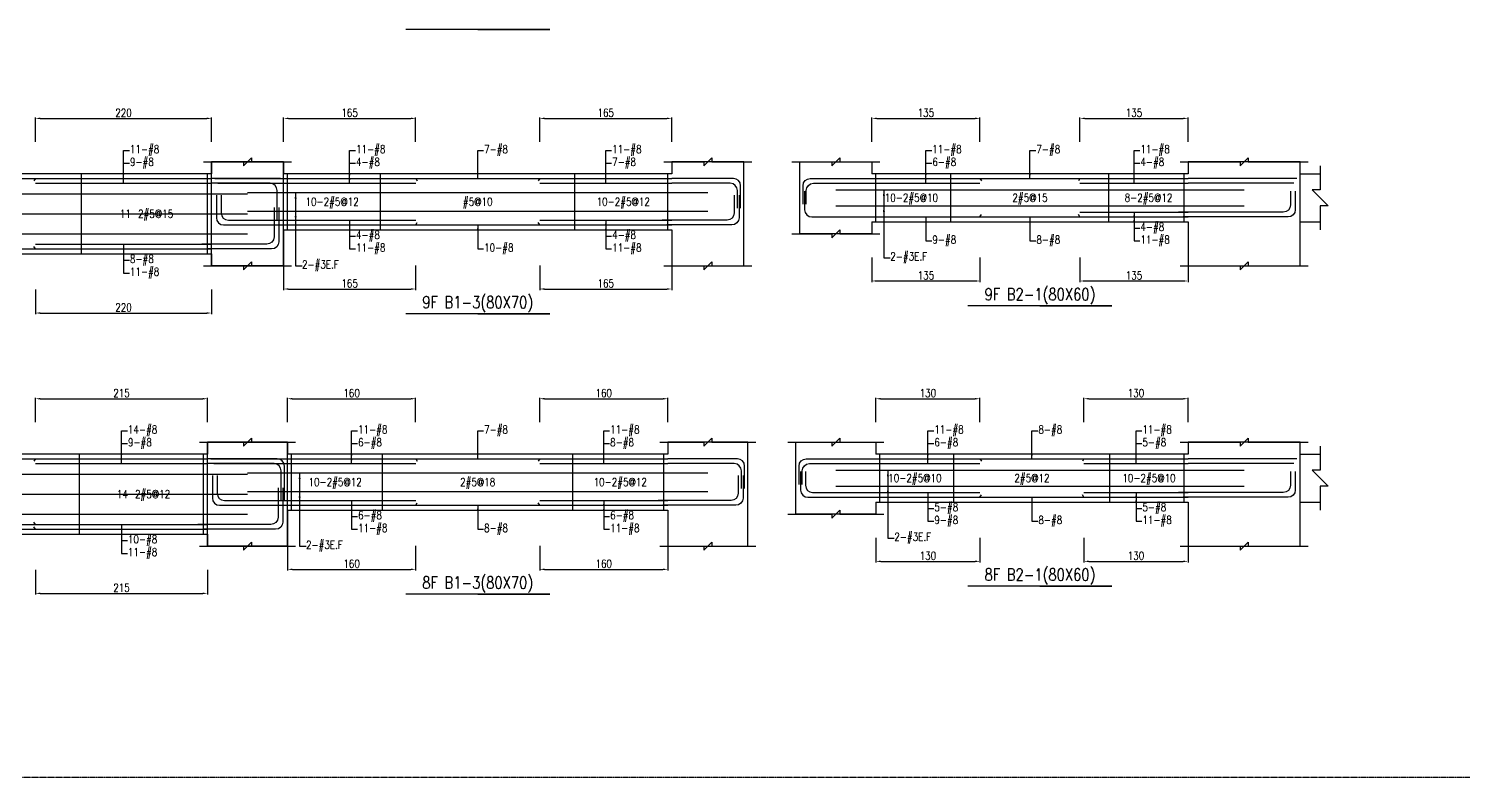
# Model space of a CAD drawing. Header units: millimetres. Extents: x 0 to 84580, y -12276 to 4373.
# Drawn here: x 33967 to 35759, y 0 to 935 of the extents above; entities that cross this region are included whole.
import ezdxf
from ezdxf.enums import TextEntityAlignment as Align

# ---------------------------------------------------------------- set-up
doc = ezdxf.new("R2010")
doc.units = ezdxf.units.MM
doc.header["$MEASUREMENT"] = 0
doc.linetypes.add('CENTER', pattern=[2, 1.25, -0.25, 0.25, -0.25])
for name, color, linetype in [('S-DIM', 2, 'Continuous'), ('S-GRID', 1, 'CENTER'), ('S-LEADER', 2, 'Continuous'), ('S-RC', 130, 'Continuous'), ('S-REINF', 6, 'Continuous'), ('S-TEXT', 2, 'Continuous')]:
    doc.layers.add(name, color=color, linetype=linetype)
doc.styles.add('CS4', font='romans.shx', dxfattribs={"width": 0.8, "bigfont": 'lsp.shx'})
doc.styles.get("Standard").update_dxf_attribs({"font": 'arial.ttf'})
doc.dimstyles.new('ISO-25', dxfattribs={"dimtxt": 2.5, "dimasz": 2.5, "dimexe": 1.25, "dimexo": 0.625, "dimtad": 1, "dimtxsty": 'Standard', "dimcen": 2.5, "dimadec": 0, "dimazin": 0, "dimtfac": 1, "dimtmove": 0, "dimatfit": 3, "dimfxl": 0, "dimarcsym": 0})

# ---------------------------------------------------------------- blocks, each defined once
blk = doc.blocks.new('*D284')
at = {"layer": 'DEFPOINTS', "color": 0, "transparency": 16777216}
for p in [(34190.2, 472.6), (33975.2, 442.6), (34190.2, 442.6)]:
    blk.add_point(p, dxfattribs=at)
at = {"layer": 'S-DIM', "color": 0, "lineweight": -2, "transparency": 16777216}
for p, q in [((33975.2, 443.2), (33975.2, 473.8)), ((33981.2, 472.6), (34184.2, 472.6)), ((34190.2, 443.2), (34190.2, 473.8))]:
    blk.add_line(p, q, dxfattribs=at)
at = {"layer": 'S-DIM', "color": 0, "transparency": 16777216}
for points in [[(33981.2, 473.6), (33981.2, 471.6), (33975.2, 472.6)], [(34184.2, 473.6), (34184.2, 471.6), (34190.2, 472.6)]]:
    blk.add_solid(points, dxfattribs=at)
at = {"layer": 'S-DIM', "color": 0, "transparency": 16777216, "insert": (34082.7, 479.6), "char_height": 10, "attachment_point": 5, "style": 'CS4'}
blk.add_mtext('215', dxfattribs=at)
blk = doc.blocks.new('*D286')
at = {"layer": 'DEFPOINTS', "color": 0, "transparency": 16777216}
for p in [(33975.2, 259.6), (34190.2, 259.6), (34190.2, 229.6)]:
    blk.add_point(p, dxfattribs=at)
at = {"layer": 'S-DIM', "color": 0, "lineweight": -2, "transparency": 16777216}
for p, q in [((33975.2, 258.9), (33975.2, 228.3)), ((34190.2, 258.9), (34190.2, 228.3)), ((33981.2, 229.6), (34184.2, 229.6))]:
    blk.add_line(p, q, dxfattribs=at)
at = {"layer": 'S-DIM', "color": 0, "transparency": 16777216}
for points in [[(33981.2, 230.6), (33981.2, 228.6), (33975.2, 229.6)], [(34184.2, 230.6), (34184.2, 228.6), (34190.2, 229.6)]]:
    blk.add_solid(points, dxfattribs=at)
at = {"layer": 'S-DIM', "color": 0, "transparency": 16777216, "insert": (34082.7, 236.6), "char_height": 10, "attachment_point": 5, "style": 'CS4'}
blk.add_mtext('215', dxfattribs=at)
blk = doc.blocks.new('*D288')
at = {"layer": 'DEFPOINTS', "color": 0, "transparency": 16777216}
for p in [(34195.2, 822.6), (33975.2, 792.6), (34195.2, 792.6)]:
    blk.add_point(p, dxfattribs=at)
at = {"layer": 'S-DIM', "color": 0, "lineweight": -2, "transparency": 16777216}
for p, q in [((33975.2, 793.2), (33975.2, 823.8)), ((33981.2, 822.6), (34189.2, 822.6)), ((34195.2, 793.2), (34195.2, 823.8))]:
    blk.add_line(p, q, dxfattribs=at)
at = {"layer": 'S-DIM', "color": 0, "transparency": 16777216}
for points in [[(33981.2, 823.6), (33981.2, 821.6), (33975.2, 822.6)], [(34189.2, 823.6), (34189.2, 821.6), (34195.2, 822.6)]]:
    blk.add_solid(points, dxfattribs=at)
at = {"layer": 'S-DIM', "color": 0, "transparency": 16777216, "insert": (34085.2, 829.6), "char_height": 10, "attachment_point": 5, "style": 'CS4'}
blk.add_mtext('220', dxfattribs=at)
blk = doc.blocks.new('*D290')
at = {"layer": 'DEFPOINTS', "color": 0, "transparency": 16777216}
for p in [(33975.2, 609.6), (34195.2, 609.6), (34195.2, 579.6)]:
    blk.add_point(p, dxfattribs=at)
at = {"layer": 'S-DIM', "color": 0, "lineweight": -2, "transparency": 16777216}
for p, q in [((33975.2, 608.9), (33975.2, 578.3)), ((34195.2, 608.9), (34195.2, 578.3)), ((33981.2, 579.6), (34189.2, 579.6))]:
    blk.add_line(p, q, dxfattribs=at)
at = {"layer": 'S-DIM', "color": 0, "transparency": 16777216}
for points in [[(33981.2, 580.6), (33981.2, 578.6), (33975.2, 579.6)], [(34189.2, 580.6), (34189.2, 578.6), (34195.2, 579.6)]]:
    blk.add_solid(points, dxfattribs=at)
at = {"layer": 'S-DIM', "color": 0, "transparency": 16777216, "insert": (34085.2, 586.6), "char_height": 10, "attachment_point": 5, "style": 'CS4'}
blk.add_mtext('220', dxfattribs=at)
blk = doc.blocks.new('*D238')
at = {"layer": 'DEFPOINTS', "color": 0, "transparency": 16777216}
for p in [(34450.2, 472.6), (34290.2, 442.6), (34450.2, 442.6)]:
    blk.add_point(p, dxfattribs=at)
at = {"layer": 'S-DIM', "color": 0, "lineweight": -2, "transparency": 16777216}
for p, q in [((34290.2, 443.2), (34290.2, 473.8)), ((34296.2, 472.6), (34444.2, 472.6)), ((34450.2, 443.2), (34450.2, 473.8))]:
    blk.add_line(p, q, dxfattribs=at)
at = {"layer": 'S-DIM', "color": 0, "transparency": 16777216}
for points in [[(34296.2, 473.6), (34296.2, 471.6), (34290.2, 472.6)], [(34444.2, 473.6), (34444.2, 471.6), (34450.2, 472.6)]]:
    blk.add_solid(points, dxfattribs=at)
at = {"layer": 'S-DIM', "color": 0, "transparency": 16777216, "insert": (34370.2, 479.6), "char_height": 10, "attachment_point": 5, "style": 'CS4'}
blk.add_mtext('160', dxfattribs=at)
blk = doc.blocks.new('*D239')
at = {"layer": 'DEFPOINTS', "color": 0, "transparency": 16777216}
for p in [(34765.2, 472.6), (34605.2, 442.6), (34765.2, 442.6)]:
    blk.add_point(p, dxfattribs=at)
at = {"layer": 'S-DIM', "color": 0, "lineweight": -2, "transparency": 16777216}
for p, q in [((34605.2, 443.2), (34605.2, 473.8)), ((34611.2, 472.6), (34759.2, 472.6)), ((34765.2, 443.2), (34765.2, 473.8))]:
    blk.add_line(p, q, dxfattribs=at)
at = {"layer": 'S-DIM', "color": 0, "transparency": 16777216}
for points in [[(34611.2, 473.6), (34611.2, 471.6), (34605.2, 472.6)], [(34759.2, 473.6), (34759.2, 471.6), (34765.2, 472.6)]]:
    blk.add_solid(points, dxfattribs=at)
at = {"layer": 'S-DIM', "color": 0, "transparency": 16777216, "insert": (34685.2, 479.6), "char_height": 10, "attachment_point": 5, "style": 'CS4'}
blk.add_mtext('160', dxfattribs=at)
blk = doc.blocks.new('*D240')
at = {"layer": 'DEFPOINTS', "color": 0, "transparency": 16777216}
for p in [(34290.2, 289.6), (34450.2, 289.6), (34450.2, 259.6)]:
    blk.add_point(p, dxfattribs=at)
at = {"layer": 'S-DIM', "color": 0, "lineweight": -2, "transparency": 16777216}
for p, q in [((34290.2, 288.9), (34290.2, 258.3)), ((34450.2, 288.9), (34450.2, 258.3)), ((34296.2, 259.6), (34444.2, 259.6))]:
    blk.add_line(p, q, dxfattribs=at)
at = {"layer": 'S-DIM', "color": 0, "transparency": 16777216}
for points in [[(34296.2, 260.6), (34296.2, 258.6), (34290.2, 259.6)], [(34444.2, 260.6), (34444.2, 258.6), (34450.2, 259.6)]]:
    blk.add_solid(points, dxfattribs=at)
at = {"layer": 'S-DIM', "color": 0, "transparency": 16777216, "insert": (34370.2, 266.6), "char_height": 10, "attachment_point": 5, "style": 'CS4'}
blk.add_mtext('160', dxfattribs=at)
blk = doc.blocks.new('*D227')
at = {"layer": 'DEFPOINTS', "color": 0, "transparency": 16777216}
for p in [(34605.2, 289.6), (34765.2, 289.6), (34765.2, 259.6)]:
    blk.add_point(p, dxfattribs=at)
at = {"layer": 'S-DIM', "color": 0, "lineweight": -2, "transparency": 16777216}
for p, q in [((34605.2, 288.9), (34605.2, 258.3)), ((34765.2, 288.9), (34765.2, 258.3)), ((34611.2, 259.6), (34759.2, 259.6))]:
    blk.add_line(p, q, dxfattribs=at)
at = {"layer": 'S-DIM', "color": 0, "transparency": 16777216}
for points in [[(34611.2, 260.6), (34611.2, 258.6), (34605.2, 259.6)], [(34759.2, 260.6), (34759.2, 258.6), (34765.2, 259.6)]]:
    blk.add_solid(points, dxfattribs=at)
at = {"layer": 'S-DIM', "color": 0, "transparency": 16777216, "insert": (34685.2, 266.6), "char_height": 10, "attachment_point": 5, "style": 'CS4'}
blk.add_mtext('160', dxfattribs=at)
blk = doc.blocks.new('*D228')
at = {"layer": 'DEFPOINTS', "color": 0, "transparency": 16777216}
for p in [(34450.2, 822.6), (34285.2, 792.6), (34450.2, 792.6)]:
    blk.add_point(p, dxfattribs=at)
at = {"layer": 'S-DIM', "color": 0, "lineweight": -2, "transparency": 16777216}
for p, q in [((34285.2, 793.2), (34285.2, 823.8)), ((34291.2, 822.6), (34444.2, 822.6)), ((34450.2, 793.2), (34450.2, 823.8))]:
    blk.add_line(p, q, dxfattribs=at)
at = {"layer": 'S-DIM', "color": 0, "transparency": 16777216}
for points in [[(34291.2, 823.6), (34291.2, 821.6), (34285.2, 822.6)], [(34444.2, 823.6), (34444.2, 821.6), (34450.2, 822.6)]]:
    blk.add_solid(points, dxfattribs=at)
at = {"layer": 'S-DIM', "color": 0, "transparency": 16777216, "insert": (34367.7, 829.6), "char_height": 10, "attachment_point": 5, "style": 'CS4'}
blk.add_mtext('165', dxfattribs=at)
blk = doc.blocks.new('*D229')
at = {"layer": 'DEFPOINTS', "color": 0, "transparency": 16777216}
for p in [(34770.2, 822.6), (34605.2, 792.6), (34770.2, 792.6)]:
    blk.add_point(p, dxfattribs=at)
at = {"layer": 'S-DIM', "color": 0, "lineweight": -2, "transparency": 16777216}
for p, q in [((34605.2, 793.2), (34605.2, 823.8)), ((34611.2, 822.6), (34764.2, 822.6)), ((34770.2, 793.2), (34770.2, 823.8))]:
    blk.add_line(p, q, dxfattribs=at)
at = {"layer": 'S-DIM', "color": 0, "transparency": 16777216}
for points in [[(34611.2, 823.6), (34611.2, 821.6), (34605.2, 822.6)], [(34764.2, 823.6), (34764.2, 821.6), (34770.2, 822.6)]]:
    blk.add_solid(points, dxfattribs=at)
at = {"layer": 'S-DIM', "color": 0, "transparency": 16777216, "insert": (34687.7, 829.6), "char_height": 10, "attachment_point": 5, "style": 'CS4'}
blk.add_mtext('165', dxfattribs=at)
blk = doc.blocks.new('*D230')
at = {"layer": 'DEFPOINTS', "color": 0, "transparency": 16777216}
for p in [(34285.2, 639.6), (34450.2, 639.6), (34450.2, 609.6)]:
    blk.add_point(p, dxfattribs=at)
at = {"layer": 'S-DIM', "color": 0, "lineweight": -2, "transparency": 16777216}
for p, q in [((34285.2, 638.9), (34285.2, 608.3)), ((34450.2, 638.9), (34450.2, 608.3)), ((34291.2, 609.6), (34444.2, 609.6))]:
    blk.add_line(p, q, dxfattribs=at)
at = {"layer": 'S-DIM', "color": 0, "transparency": 16777216}
for points in [[(34291.2, 610.6), (34291.2, 608.6), (34285.2, 609.6)], [(34444.2, 610.6), (34444.2, 608.6), (34450.2, 609.6)]]:
    blk.add_solid(points, dxfattribs=at)
at = {"layer": 'S-DIM', "color": 0, "transparency": 16777216, "insert": (34367.7, 616.6), "char_height": 10, "attachment_point": 5, "style": 'CS4'}
blk.add_mtext('165', dxfattribs=at)
blk = doc.blocks.new('*D231')
at = {"layer": 'DEFPOINTS', "color": 0, "transparency": 16777216}
for p in [(34605.2, 639.6), (34770.2, 639.6), (34770.2, 609.6)]:
    blk.add_point(p, dxfattribs=at)
at = {"layer": 'S-DIM', "color": 0, "lineweight": -2, "transparency": 16777216}
for p, q in [((34605.2, 638.9), (34605.2, 608.3)), ((34770.2, 638.9), (34770.2, 608.3)), ((34611.2, 609.6), (34764.2, 609.6))]:
    blk.add_line(p, q, dxfattribs=at)
at = {"layer": 'S-DIM', "color": 0, "transparency": 16777216}
for points in [[(34611.2, 610.6), (34611.2, 608.6), (34605.2, 609.6)], [(34764.2, 610.6), (34764.2, 608.6), (34770.2, 609.6)]]:
    blk.add_solid(points, dxfattribs=at)
at = {"layer": 'S-DIM', "color": 0, "transparency": 16777216, "insert": (34687.7, 616.6), "char_height": 10, "attachment_point": 5, "style": 'CS4'}
blk.add_mtext('165', dxfattribs=at)
blk = doc.blocks.new('*D214')
at = {"layer": 'DEFPOINTS', "color": 0, "transparency": 16777216}
for p in [(35155.2, 472.6), (35025.2, 442.6), (35155.2, 442.6)]:
    blk.add_point(p, dxfattribs=at)
at = {"layer": 'S-DIM', "color": 0, "lineweight": -2, "transparency": 16777216}
for p, q in [((35025.2, 443.2), (35025.2, 473.8)), ((35031.2, 472.6), (35149.2, 472.6)), ((35155.2, 443.2), (35155.2, 473.8))]:
    blk.add_line(p, q, dxfattribs=at)
at = {"layer": 'S-DIM', "color": 0, "transparency": 16777216}
for points in [[(35031.2, 473.6), (35031.2, 471.6), (35025.2, 472.6)], [(35149.2, 473.6), (35149.2, 471.6), (35155.2, 472.6)]]:
    blk.add_solid(points, dxfattribs=at)
at = {"layer": 'S-DIM', "color": 0, "transparency": 16777216, "insert": (35090.2, 479.6), "char_height": 10, "attachment_point": 5, "style": 'CS4'}
blk.add_mtext('130', dxfattribs=at)
blk = doc.blocks.new('*D215')
at = {"layer": 'DEFPOINTS', "color": 0, "transparency": 16777216}
for p in [(35415.2, 472.6), (35285.2, 442.6), (35415.2, 442.6)]:
    blk.add_point(p, dxfattribs=at)
at = {"layer": 'S-DIM', "color": 0, "lineweight": -2, "transparency": 16777216}
for p, q in [((35285.2, 443.2), (35285.2, 473.8)), ((35291.2, 472.6), (35409.2, 472.6)), ((35415.2, 443.2), (35415.2, 473.8))]:
    blk.add_line(p, q, dxfattribs=at)
at = {"layer": 'S-DIM', "color": 0, "transparency": 16777216}
for points in [[(35291.2, 473.6), (35291.2, 471.6), (35285.2, 472.6)], [(35409.2, 473.6), (35409.2, 471.6), (35415.2, 472.6)]]:
    blk.add_solid(points, dxfattribs=at)
at = {"layer": 'S-DIM', "color": 0, "transparency": 16777216, "insert": (35350.2, 479.6), "char_height": 10, "attachment_point": 5, "style": 'CS4'}
blk.add_mtext('130', dxfattribs=at)
blk = doc.blocks.new('*D216')
at = {"layer": 'DEFPOINTS', "color": 0, "transparency": 16777216}
for p in [(35025.2, 299.6), (35155.2, 299.6), (35155.2, 269.6)]:
    blk.add_point(p, dxfattribs=at)
at = {"layer": 'S-DIM', "color": 0, "lineweight": -2, "transparency": 16777216}
for p, q in [((35025.2, 298.9), (35025.2, 268.3)), ((35155.2, 298.9), (35155.2, 268.3)), ((35031.2, 269.6), (35149.2, 269.6))]:
    blk.add_line(p, q, dxfattribs=at)
at = {"layer": 'S-DIM', "color": 0, "transparency": 16777216}
for points in [[(35031.2, 270.6), (35031.2, 268.6), (35025.2, 269.6)], [(35149.2, 270.6), (35149.2, 268.6), (35155.2, 269.6)]]:
    blk.add_solid(points, dxfattribs=at)
at = {"layer": 'S-DIM', "color": 0, "transparency": 16777216, "insert": (35090.2, 276.6), "char_height": 10, "attachment_point": 5, "style": 'CS4'}
blk.add_mtext('130', dxfattribs=at)
blk = doc.blocks.new('*D217')
at = {"layer": 'DEFPOINTS', "color": 0, "transparency": 16777216}
for p in [(35285.2, 299.6), (35415.2, 299.6), (35415.2, 269.6)]:
    blk.add_point(p, dxfattribs=at)
at = {"layer": 'S-DIM', "color": 0, "lineweight": -2, "transparency": 16777216}
for p, q in [((35285.2, 298.9), (35285.2, 268.3)), ((35415.2, 298.9), (35415.2, 268.3)), ((35291.2, 269.6), (35409.2, 269.6))]:
    blk.add_line(p, q, dxfattribs=at)
at = {"layer": 'S-DIM', "color": 0, "transparency": 16777216}
for points in [[(35291.2, 270.6), (35291.2, 268.6), (35285.2, 269.6)], [(35409.2, 270.6), (35409.2, 268.6), (35415.2, 269.6)]]:
    blk.add_solid(points, dxfattribs=at)
at = {"layer": 'S-DIM', "color": 0, "transparency": 16777216, "insert": (35350.2, 276.6), "char_height": 10, "attachment_point": 5, "style": 'CS4'}
blk.add_mtext('130', dxfattribs=at)
blk = doc.blocks.new('*D248')
at = {"layer": 'DEFPOINTS', "color": 0, "transparency": 16777216}
for p in [(35155.2, 822.6), (35020.2, 792.6), (35155.2, 792.6)]:
    blk.add_point(p, dxfattribs=at)
at = {"layer": 'S-DIM', "color": 0, "lineweight": -2, "transparency": 16777216}
for p, q in [((35020.2, 793.2), (35020.2, 823.8)), ((35026.2, 822.6), (35149.2, 822.6)), ((35155.2, 793.2), (35155.2, 823.8))]:
    blk.add_line(p, q, dxfattribs=at)
at = {"layer": 'S-DIM', "color": 0, "transparency": 16777216}
for points in [[(35026.2, 823.6), (35026.2, 821.6), (35020.2, 822.6)], [(35149.2, 823.6), (35149.2, 821.6), (35155.2, 822.6)]]:
    blk.add_solid(points, dxfattribs=at)
at = {"layer": 'S-DIM', "color": 0, "transparency": 16777216, "insert": (35087.7, 829.6), "char_height": 10, "attachment_point": 5, "style": 'CS4'}
blk.add_mtext('135', dxfattribs=at)
blk = doc.blocks.new('*D249')
at = {"layer": 'DEFPOINTS', "color": 0, "transparency": 16777216}
for p in [(35415.2, 822.6), (35280.2, 792.6), (35415.2, 792.6)]:
    blk.add_point(p, dxfattribs=at)
at = {"layer": 'S-DIM', "color": 0, "lineweight": -2, "transparency": 16777216}
for p, q in [((35280.2, 793.2), (35280.2, 823.8)), ((35286.2, 822.6), (35409.2, 822.6)), ((35415.2, 793.2), (35415.2, 823.8))]:
    blk.add_line(p, q, dxfattribs=at)
at = {"layer": 'S-DIM', "color": 0, "transparency": 16777216}
for points in [[(35286.2, 823.6), (35286.2, 821.6), (35280.2, 822.6)], [(35409.2, 823.6), (35409.2, 821.6), (35415.2, 822.6)]]:
    blk.add_solid(points, dxfattribs=at)
at = {"layer": 'S-DIM', "color": 0, "transparency": 16777216, "insert": (35347.7, 829.6), "char_height": 10, "attachment_point": 5, "style": 'CS4'}
blk.add_mtext('135', dxfattribs=at)
blk = doc.blocks.new('*D250')
at = {"layer": 'DEFPOINTS', "color": 0, "transparency": 16777216}
for p in [(35020.2, 649.6), (35155.2, 649.6), (35155.2, 619.6)]:
    blk.add_point(p, dxfattribs=at)
at = {"layer": 'S-DIM', "color": 0, "lineweight": -2, "transparency": 16777216}
for p, q in [((35020.2, 648.9), (35020.2, 618.3)), ((35155.2, 648.9), (35155.2, 618.3)), ((35026.2, 619.6), (35149.2, 619.6))]:
    blk.add_line(p, q, dxfattribs=at)
at = {"layer": 'S-DIM', "color": 0, "transparency": 16777216}
for points in [[(35026.2, 620.6), (35026.2, 618.6), (35020.2, 619.6)], [(35149.2, 620.6), (35149.2, 618.6), (35155.2, 619.6)]]:
    blk.add_solid(points, dxfattribs=at)
at = {"layer": 'S-DIM', "color": 0, "transparency": 16777216, "insert": (35087.7, 626.6), "char_height": 10, "attachment_point": 5, "style": 'CS4'}
blk.add_mtext('135', dxfattribs=at)
blk = doc.blocks.new('*D251')
at = {"layer": 'DEFPOINTS', "color": 0, "transparency": 16777216}
for p in [(35280.2, 649.6), (35415.2, 649.6), (35415.2, 619.6)]:
    blk.add_point(p, dxfattribs=at)
at = {"layer": 'S-DIM', "color": 0, "lineweight": -2, "transparency": 16777216}
for p, q in [((35280.2, 648.9), (35280.2, 618.3)), ((35415.2, 648.9), (35415.2, 618.3)), ((35286.2, 619.6), (35409.2, 619.6))]:
    blk.add_line(p, q, dxfattribs=at)
at = {"layer": 'S-DIM', "color": 0, "transparency": 16777216}
for points in [[(35286.2, 620.6), (35286.2, 618.6), (35280.2, 619.6)], [(35409.2, 620.6), (35409.2, 618.6), (35415.2, 619.6)]]:
    blk.add_solid(points, dxfattribs=at)
at = {"layer": 'S-DIM', "color": 0, "transparency": 16777216, "insert": (35347.7, 626.6), "char_height": 10, "attachment_point": 5, "style": 'CS4'}
blk.add_mtext('135', dxfattribs=at)

msp = doc.modelspace()

# ---------------------------------------------------------------- linework, layer by layer
for p, q in [((35555.225, 753.558), (35580.225, 753.558)), ((35555.225, 693.558), (35580.225, 693.558)), ((35555.225, 403.558), (35580.225, 403.558)), ((35555.225, 343.558), (35580.225, 343.558))]:
    msp.add_line(p, q)
at = {"layer": 'S-GRID'}
msp.add_lwpolyline([(32603, 0), (35832, 0), (35832, 2069), (32603, 2069), (32603, 0)], dxfattribs=at)
at = {"layer": 'S-RC'}
for points in [[(34527.725, 933.558), (34617.725, 933.558), (34437.725, 933.558)], [(34185.225, 768.558), (34235.225, 768.548), (34235.224, 763.548), (34245.226, 773.546), (34245.225, 768.546), (34295.225, 768.536)], [(34185.225, 768.558), (34235.225, 768.548), (34235.224, 763.548), (34245.226, 773.546), (34245.225, 768.546), (34295.225, 768.536)], [(34760.225, 768.558), (34810.225, 768.548), (34810.224, 763.548), (34820.226, 773.546), (34820.225, 768.546), (34870.225, 768.536)], [(34920.225, 768.558), (34970.225, 768.548), (34970.224, 763.548), (34980.226, 773.546), (34980.225, 768.546), (35030.225, 768.536)], [(35405.225, 768.558), (35480.225, 768.543), (35480.224, 763.543), (35490.226, 773.541), (35490.225, 768.541), (35565.225, 768.526)], [(34195.225, 753.558), (33545.225, 753.558)], [(34195.225, 653.558), (34195.225, 638.558), (34285.225, 638.558), (34285.225, 768.558), (34195.225, 768.558), (34195.225, 753.558)], [(34285.225, 683.558), (34285.225, 638.558), (34195.225, 638.558), (34195.225, 768.558), (34285.225, 768.558), (34285.225, 753.558)], [(34770.225, 753.558), (34285.225, 753.558)], [(34770.225, 683.558), (34770.225, 638.558), (34860.225, 638.558), (34860.225, 768.558), (34770.225, 768.558), (34770.225, 753.558)], [(35020.225, 693.558), (35020.225, 678.558), (34930.225, 678.558), (34930.225, 768.558), (35020.225, 768.558), (35020.225, 753.558)], [(35415.225, 753.558), (35020.225, 753.558)], [(35415.225, 693.558), (35415.225, 638.558), (35555.225, 638.558), (35555.225, 768.558), (35415.225, 768.558), (35415.225, 753.558)], [(35580.225, 763.558), (35580.225, 733.558), (35570.225, 733.558), (35590.225, 713.558), (35580.225, 713.558), (35580.225, 683.558)], [(34285.225, 683.558), (34770.225, 683.558)], [(34920.225, 678.558), (34970.225, 678.548), (34970.224, 673.548), (34980.226, 683.546), (34980.225, 678.546), (35030.225, 678.536)], [(35020.225, 693.558), (35415.225, 693.558)], [(33545.225, 653.558), (34195.225, 653.558)], [(34185.225, 638.558), (34235.225, 638.548), (34235.224, 633.548), (34245.226, 643.546), (34245.225, 638.546), (34295.225, 638.536)], [(34185.225, 638.558), (34235.225, 638.548), (34235.224, 633.548), (34245.226, 643.546), (34245.225, 638.546), (34295.225, 638.536)], [(34760.225, 638.558), (34810.225, 638.548), (34810.224, 633.548), (34820.226, 643.546), (34820.225, 638.546), (34870.225, 638.536)], [(35405.225, 638.558), (35480.225, 638.543), (35480.224, 633.543), (35490.226, 643.541), (35490.225, 638.541), (35565.225, 638.526)], [(34527.725, 578.558), (34617.725, 578.558), (34437.725, 578.558)], [(35230.225, 588.558), (35320.225, 588.558), (35140.225, 588.558)], [(34180.225, 418.558), (34235.225, 418.547), (34235.224, 413.547), (34245.226, 423.545), (34245.225, 418.545), (34300.225, 418.534)], [(34180.225, 418.558), (34235.225, 418.547), (34235.224, 413.547), (34245.226, 423.545), (34245.225, 418.545), (34300.225, 418.534)], [(34190.225, 303.558), (34190.225, 288.558), (34290.225, 288.558), (34290.225, 418.558), (34190.225, 418.558), (34190.225, 403.558)], [(34290.225, 333.558), (34290.225, 288.558), (34190.225, 288.558), (34190.225, 418.558), (34290.225, 418.558), (34290.225, 403.558)], [(34755.225, 418.558), (34810.225, 418.547), (34810.224, 413.547), (34820.226, 423.545), (34820.225, 418.545), (34875.225, 418.534)], [(34765.225, 333.558), (34765.225, 288.558), (34865.225, 288.558), (34865.225, 418.558), (34765.225, 418.558), (34765.225, 403.558)], [(34915.225, 418.558), (34970.225, 418.547), (34970.224, 413.547), (34980.226, 423.545), (34980.225, 418.545), (35035.225, 418.534)], [(35025.225, 343.558), (35025.225, 328.558), (34925.225, 328.558), (34925.225, 418.558), (35025.225, 418.558), (35025.225, 403.558)], [(35405.225, 418.558), (35480.225, 418.543), (35480.224, 413.543), (35490.226, 423.541), (35490.225, 418.541), (35565.225, 418.526)], [(35415.225, 343.558), (35415.225, 288.558), (35555.225, 288.558), (35555.225, 418.558), (35415.225, 418.558), (35415.225, 403.558)], [(35580.225, 413.558), (35580.225, 383.558), (35570.225, 383.558), (35590.225, 363.558), (35580.225, 363.558), (35580.225, 333.558)], [(34190.225, 403.558), (33550.225, 403.558)], [(34765.225, 403.558), (34290.225, 403.558)], [(35415.225, 403.558), (35025.225, 403.558)], [(35025.225, 343.558), (35415.225, 343.558)], [(34290.225, 333.558), (34765.225, 333.558)], [(34915.225, 328.558), (34970.225, 328.547), (34970.224, 323.547), (34980.226, 333.545), (34980.225, 328.545), (35035.225, 328.534)], [(33550.225, 303.558), (34190.225, 303.558)], [(34180.225, 288.558), (34235.225, 288.547), (34235.224, 283.547), (34245.226, 293.545), (34245.225, 288.545), (34300.225, 288.534)], [(34180.225, 288.558), (34235.225, 288.547), (34235.224, 283.547), (34245.226, 293.545), (34245.225, 288.545), (34300.225, 288.534)], [(34755.225, 288.558), (34810.225, 288.547), (34810.224, 283.547), (34820.226, 293.545), (34820.225, 288.545), (34875.225, 288.534)], [(35405.225, 288.558), (35480.225, 288.543), (35480.224, 283.543), (35490.226, 293.541), (35490.225, 288.541), (35565.225, 288.526)], [(35230.225, 238.558), (35320.225, 238.558), (35140.225, 238.558)], [(34527.725, 228.558), (34617.725, 228.558), (34437.725, 228.558)]]:
    msp.add_lwpolyline(points, dxfattribs=at)
at = {"layer": 'S-REINF', "color": 1}
for points in [[(34032.725, 653.558), (34032.725, 753.558)], [(34190.225, 653.558), (34190.225, 753.558)], [(34290.225, 683.558), (34290.225, 753.558)], [(34406.475, 683.558), (34406.475, 753.558)], [(34648.975, 683.558), (34648.975, 753.558)], [(34765.225, 683.558), (34765.225, 753.558)], [(35025.225, 693.558), (35025.225, 753.558)], [(35118.975, 693.558), (35118.975, 753.558)], [(35316.475, 693.558), (35316.475, 753.558)], [(35410.225, 693.558), (35410.225, 753.558)], [(33500.225, 728.558), (34240.225, 728.558)], [(34240.225, 730.225), (34815.225, 730.225)], [(34975.225, 733.558), (35485.225, 733.558)], [(33500.225, 703.558), (34240.225, 703.558)], [(34240.225, 706.891), (34815.225, 706.891)], [(34975.225, 713.558), (35485.225, 713.558)], [(33500.225, 678.558), (34240.225, 678.558)], [(34030.225, 303.558), (34030.225, 403.558)], [(34185.225, 303.558), (34185.225, 403.558)], [(34295.225, 333.558), (34295.225, 403.558)], [(34408.975, 333.558), (34408.975, 403.558)], [(34646.475, 333.558), (34646.475, 403.558)], [(34760.225, 333.558), (34760.225, 403.558)], [(35030.225, 343.558), (35030.225, 403.558)], [(35122.725, 343.558), (35122.725, 403.558)], [(35317.725, 343.558), (35317.725, 403.558)], [(35410.225, 343.558), (35410.225, 403.558)], [(33500.225, 378.558), (34240.225, 378.558)], [(34240.225, 380.225), (34815.225, 380.225)], [(34975.225, 383.558), (35485.225, 383.558)], [(34975.225, 363.558), (35485.225, 363.558)], [(33500.225, 353.558), (34240.225, 353.558)], [(34240.225, 356.891), (34815.225, 356.891)], [(33500.225, 328.558), (34240.225, 328.558)]]:
    msp.add_lwpolyline(points, dxfattribs=at)
at = {"layer": 'S-REINF'}
for points in [[(33765.225, 747.558), (33975.225, 747.558)], [(33975.225, 747.558), (33973.225, 744.558)], [(33975.225, 747.558), (34195.225, 747.558)], [(33975.225, 741.558), (34195.225, 741.558)], [(34281.225, 747.558), (34195.225, 747.558)], [(34199.225, 747.558), (34285.225, 747.558)], [(34203.225, 741.558), (34285.225, 741.558)], [(34285.225, 747.558), (34450.225, 747.558)], [(34285.225, 741.558), (34450.225, 741.558)], [(34450.225, 747.558), (34452.225, 744.558)], [(34450.225, 747.558), (34605.225, 747.558)], [(34605.225, 747.558), (34603.225, 744.558)], [(34605.225, 747.558), (34770.225, 747.558)], [(34605.225, 741.558), (34770.225, 741.558)], [(35020.225, 747.558), (35155.225, 747.558)], [(35020.225, 741.558), (35155.225, 741.558)], [(35155.225, 747.558), (35157.225, 744.558)], [(35155.225, 747.558), (35280.225, 747.558)], [(35280.225, 747.558), (35278.225, 744.558)], [(35280.225, 747.558), (35415.225, 747.558)], [(35280.225, 741.558), (35415.225, 741.558)], [(35551.225, 747.558), (35415.225, 747.558)], [(35547.225, 741.558), (35415.225, 741.558)], [(35020.225, 699.558), (35155.225, 699.558)], [(35155.225, 699.558), (35157.225, 702.558)], [(35155.225, 699.558), (35280.225, 699.558)], [(35280.225, 699.558), (35278.225, 702.558)], [(35280.225, 705.558), (35415.225, 705.558)], [(35280.225, 699.558), (35415.225, 699.558)], [(34285.225, 695.558), (34450.225, 695.558)], [(34285.225, 689.558), (34450.225, 689.558)], [(34450.225, 689.558), (34452.225, 692.558)], [(34450.225, 689.558), (34605.225, 689.558)], [(34605.225, 689.558), (34603.225, 692.558)], [(34605.225, 695.558), (34770.225, 695.558)], [(34605.225, 689.558), (34770.225, 689.558)], [(33975.225, 665.558), (34195.225, 665.558)], [(33765.225, 659.558), (33975.225, 659.558)], [(33975.225, 659.558), (33973.225, 662.558)], [(33975.225, 659.558), (34195.225, 659.558)], [(33765.225, 397.558), (33975.225, 397.558)], [(33975.225, 397.558), (33973.225, 394.558)], [(33975.225, 397.558), (34190.225, 397.558)], [(34194.225, 397.558), (34290.225, 397.558)], [(34290.225, 397.558), (34450.225, 397.558)], [(34450.225, 397.558), (34452.225, 394.558)], [(34450.225, 397.558), (34605.225, 397.558)], [(34605.225, 397.558), (34603.225, 394.558)], [(34605.225, 397.558), (34765.225, 397.558)], [(35025.225, 397.558), (35155.225, 397.558)], [(35155.225, 397.558), (35157.225, 394.558)], [(35155.225, 397.558), (35285.225, 397.558)], [(35285.225, 397.558), (35283.225, 394.558)], [(35285.225, 397.558), (35415.225, 397.558)], [(35551.225, 397.558), (35415.225, 397.558)], [(33975.225, 391.558), (34190.225, 391.558)], [(34198.225, 391.558), (34290.225, 391.558)], [(34290.225, 391.558), (34450.225, 391.558)], [(34605.225, 391.558), (34765.225, 391.558)], [(35025.225, 391.558), (35155.225, 391.558)], [(35285.225, 391.558), (35415.225, 391.558)], [(35547.225, 391.558), (35415.225, 391.558)], [(34290.225, 345.558), (34450.225, 345.558)], [(34450.225, 339.558), (34452.225, 342.558)], [(34605.225, 339.558), (34603.225, 342.558)], [(34605.225, 345.558), (34765.225, 345.558)], [(35025.225, 355.558), (35155.225, 355.558)], [(35025.225, 349.558), (35155.225, 349.558)], [(35155.225, 349.558), (35157.225, 352.558)], [(35155.225, 349.558), (35285.225, 349.558)], [(35285.225, 349.558), (35283.225, 352.558)], [(35285.225, 355.558), (35415.225, 355.558)], [(35285.225, 349.558), (35415.225, 349.558)], [(34290.225, 339.558), (34450.225, 339.558)], [(34450.225, 339.558), (34605.225, 339.558)], [(34605.225, 339.558), (34765.225, 339.558)], [(33765.225, 315.558), (33975.225, 315.558)], [(33765.225, 309.558), (33975.225, 309.558)], [(33975.225, 315.558), (33973.225, 318.558)], [(33975.225, 309.558), (33973.225, 312.558)], [(33975.225, 315.558), (34190.225, 315.558)], [(33975.225, 309.558), (34190.225, 309.558)]]:
    msp.add_lwpolyline(points, dxfattribs=at)
for points in [[(34277.225, 695.558), (34277.225, 732.558, 0.41421356), (34268.225, 741.558), (34195.225, 741.558)], [(34856.225, 710.558), (34856.225, 738.558, 0.41421356), (34847.225, 747.558), (34770.225, 747.558)], [(34852.225, 710.558), (34852.225, 732.558, 0.41421356), (34843.225, 741.558), (34770.225, 741.558)], [(34934.225, 715.558), (34934.225, 738.558, -0.41421356), (34943.225, 747.558), (35020.225, 747.558)], [(34938.225, 715.558), (34938.225, 732.558, -0.41421356), (34947.225, 741.558), (35020.225, 741.558)], [(34201.225, 726.558), (34201.225, 698.558, 0.41421356), (34210.225, 689.558), (34285.225, 689.558)], [(34207.225, 726.558), (34207.225, 704.558, 0.41421356), (34216.225, 695.558), (34285.225, 695.558)], [(34848.225, 726.558), (34848.225, 704.558, -0.41421356), (34839.225, 695.558), (34758.225, 695.558)], [(34854.225, 726.558), (34854.225, 698.558, -0.41421356), (34845.225, 689.558), (34764.225, 689.558)], [(34936.225, 731.558), (34936.225, 708.558, 0.41421356), (34945.225, 699.558), (35020.225, 699.558)], [(35543.225, 731.558), (35543.225, 714.558, -0.41421356), (35534.225, 705.558), (35403.225, 705.558)], [(35549.225, 731.558), (35549.225, 708.558, -0.41421356), (35540.225, 699.558), (35409.225, 699.558)], [(34273.225, 711.558), (34273.225, 674.558, -0.41421356), (34264.225, 665.558), (34183.225, 665.558)], [(34279.225, 711.558), (34279.225, 668.558, -0.41421356), (34270.225, 659.558), (34189.225, 659.558)], [(34286.225, 345.558), (34286.225, 388.558, 0.41421356), (34277.225, 397.558), (34190.225, 397.558)], [(34861.225, 360.558), (34861.225, 388.558, 0.41421356), (34852.225, 397.558), (34765.225, 397.558)], [(34929.225, 365.558), (34929.225, 388.558, -0.41421356), (34938.225, 397.558), (35025.225, 397.558)], [(34282.225, 345.558), (34282.225, 382.558, 0.41421356), (34273.225, 391.558), (34190.225, 391.558)], [(34196.225, 376.558), (34196.225, 348.558, 0.41421356), (34205.225, 339.558), (34290.225, 339.558)], [(34202.225, 376.558), (34202.225, 354.558, 0.41421356), (34211.225, 345.558), (34290.225, 345.558)], [(34853.225, 376.558), (34853.225, 354.558, -0.41421356), (34844.225, 345.558), (34753.225, 345.558)], [(34859.225, 376.558), (34859.225, 348.558, -0.41421356), (34850.225, 339.558), (34759.225, 339.558)], [(34857.225, 360.558), (34857.225, 382.558, 0.41421356), (34848.225, 391.558), (34765.225, 391.558)], [(34931.225, 381.558), (34931.225, 358.558, 0.41421356), (34940.225, 349.558), (35025.225, 349.558)], [(34933.225, 365.558), (34933.225, 382.558, -0.41421356), (34942.225, 391.558), (35025.225, 391.558)], [(34937.225, 381.558), (34937.225, 364.558, 0.41421356), (34946.225, 355.558), (35025.225, 355.558)], [(35543.225, 381.558), (35543.225, 364.558, -0.41421356), (35534.225, 355.558), (35403.225, 355.558)], [(35549.225, 381.558), (35549.225, 358.558, -0.41421356), (35540.225, 349.558), (35409.225, 349.558)], [(34278.225, 361.558), (34278.225, 324.558, -0.41421356), (34269.225, 315.558), (34178.225, 315.558)], [(34284.225, 361.558), (34284.225, 318.558, -0.41421356), (34275.225, 309.558), (34184.225, 309.558)]]:
    msp.add_lwpolyline(points, format="xyb", dxfattribs=at)

# ---------------------------------------------------------------- texts
at = {"layer": 'S-LEADER', "char_height": 10, "attachment_point": 4, "style": 'CS4'}
for s, insert in [('11-#8', (34093.225, 782.558)), ('11-#8', (34375.725, 782.558)), ('7-#8', (34535.725, 782.558)), ('11-#8', (34695.725, 782.558)), ('11-#8', (35095.725, 782.558)), ('7-#8', (35225.725, 782.558)), ('11-#8', (35355.725, 782.558)), ('9-#8', (34093.225, 766.558)), ('4-#8', (34375.725, 766.558)), ('7-#8', (34695.725, 766.558)), ('6-#8', (35095.725, 766.558)), ('4-#8', (35355.725, 766.558)), ('4-#8', (34375.725, 675.558)), ('4-#8', (34695.725, 675.558)), ('4-#8', (35355.725, 685.558)), ('11-#8', (34375.725, 659.558)), ('10-#8', (34535.725, 659.558)), ('11-#8', (34695.725, 659.558)), ('9-#8', (35095.725, 669.558)), ('8-#8', (35225.725, 669.558)), ('11-#8', (35355.725, 669.558)), ('8-#8', (34093.225, 645.558)), ('11-#8', (34093.225, 629.558)), ('14-#8', (34090.725, 432.558)), ('11-#8', (34378.225, 432.558)), ('7-#8', (34535.725, 432.558)), ('11-#8', (34693.225, 432.558)), ('11-#8', (35098.225, 432.558)), ('8-#8', (35228.225, 432.558)), ('11-#8', (35358.225, 432.558)), ('9-#8', (34090.725, 416.558)), ('6-#8', (34378.225, 416.558)), ('8-#8', (34693.225, 416.558)), ('6-#8', (35098.225, 416.558)), ('5-#8', (35358.225, 416.558)), ('5-#8', (35098.225, 335.558)), ('5-#8', (35358.225, 335.558)), ('6-#8', (34378.225, 325.558)), ('6-#8', (34693.225, 325.558)), ('9-#8', (35098.225, 319.558)), ('8-#8', (35228.225, 319.558)), ('11-#8', (35358.225, 319.558)), ('11-#8', (34378.225, 309.558)), ('8-#8', (34535.725, 309.558)), ('11-#8', (34693.225, 309.558)), ('10-#8', (34090.725, 295.558)), ('11-#8', (34090.725, 279.558))]:
    msp.add_mtext(s, dxfattribs=dict(at, insert=insert))
at = {"layer": 'S-LEADER', "color": 3, "char_height": 10, "attachment_point": 4, "style": 'CS4'}
for insert in [(34308.225, 638.558), (35043.225, 648.558), (35048.225, 298.558), (34313.225, 288.558)]:
    msp.add_mtext('2-#3E.F', dxfattribs=dict(at, insert=insert))
at = {"layer": 'S-RC', "style": 'CS4', "width": 0.8}
for s, p in [('9F B2-1(80X60)', (35230.225, 595.558)), ('9F B1-3(80X70)', (34527.725, 585.558)), ('8F B1-3(80X70)', (34527.725, 235.558)), ('8F B2-1(80X60)', (35230.225, 245.558))]:
    msp.add_text(s, height=15, dxfattribs=at).set_placement(p, align=Align.CENTER)
at = {"layer": 'S-TEXT', "color": 1, "style": 'CS4', "width": 0.8}
for s, p in [('10-2#5@12', (34345.85, 713.558)), ('#5@10', (34527.725, 713.558)), ('10-2#5@12', (34709.6, 713.558)), ('10-2#5@10', (35069.6, 718.558)), ('2#5@15', (35217.725, 718.558)), ('8-2#5@12', (35365.85, 718.558)), ('11-2#5@15', (34113.975, 698.558)), ('10-2#5@10', (35073.975, 368.558)), ('2#5@12', (35220.225, 368.558)), ('10-2#5@10', (35366.475, 368.558)), ('14-2#5@12', (34110.225, 348.558)), ('10-2#5@12', (34349.6, 363.558)), ('2#5@18', (34527.725, 363.558)), ('10-2#5@12', (34705.85, 363.558))]:
    msp.add_text(s, height=10, dxfattribs=at).set_placement(p, align=Align.CENTER)

# ---------------------------------------------------------------- dimensions: what is measured, and where the dimension line sits
at = {"layer": 'S-DIM'}
for p1, p2, distance, picture, middle in [((33975.225, 792.558), (34195.225, 792.558), 30, '*D288', (34085.225, 829.558)), ((34285.225, 792.558), (34450.225, 792.558), 30, '*D228', (34367.725, 829.558)), ((34605.225, 792.558), (34770.225, 792.558), 30, '*D229', (34687.725, 829.558)), ((35020.225, 792.558), (35155.225, 792.558), 30, '*D248', (35087.725, 829.558)), ((35280.225, 792.558), (35415.225, 792.558), 30, '*D249', (35347.725, 829.558)), ((35020.225, 649.558), (35155.225, 649.558), -30, '*D250', (35087.725, 626.558)), ((35280.225, 649.558), (35415.225, 649.558), -30, '*D251', (35347.725, 626.558)), ((34285.225, 639.558), (34450.225, 639.558), -30, '*D230', (34367.725, 616.558)), ((34605.225, 639.558), (34770.225, 639.558), -30, '*D231', (34687.725, 616.558)), ((33975.225, 609.558), (34195.225, 609.558), -30, '*D290', (34085.225, 586.558)), ((33975.225, 442.558), (34190.225, 442.558), 30, '*D284', (34082.725, 479.558)), ((34290.225, 442.558), (34450.225, 442.558), 30, '*D238', (34370.225, 479.558)), ((34605.225, 442.558), (34765.225, 442.558), 30, '*D239', (34685.225, 479.558)), ((35025.225, 442.558), (35155.225, 442.558), 30, '*D214', (35090.225, 479.558)), ((35285.225, 442.558), (35415.225, 442.558), 30, '*D215', (35350.225, 479.558)), ((34290.225, 289.558), (34450.225, 289.558), -30, '*D240', (34370.225, 266.558)), ((34605.225, 289.558), (34765.225, 289.558), -30, '*D227', (34685.225, 266.558)), ((35025.225, 299.558), (35155.225, 299.558), -30, '*D216', (35090.225, 276.558)), ((35285.225, 299.558), (35415.225, 299.558), -30, '*D217', (35350.225, 276.558)), ((33975.225, 259.558), (34190.225, 259.558), -30, '*D286', (34082.725, 236.558))]:
    dim = msp.add_aligned_dim(p1=p1, p2=p2, distance=distance, dimstyle='ISO-25', override={"dimtxt": 10, "dimasz": 6, "dimgap": 2, "dimtxsty": 'CS4'}, dxfattribs=at)
    dim.commit()
    dim.dimension.update_dxf_attribs({"geometry": picture, "text_midpoint": middle})

# ---------------------------------------------------------------- leaders
at = {"layer": 'S-LEADER', "annotation_type": 0, "has_hookline": 1, "hookline_direction": 0}
for points, override, text_width in [([(34085.225, 747.558), (34085.225, 782.558), (34092.6, 782.558)], {"dimasz": 6, "dimtad": 0}, 37.333), ([(34367.725, 747.558), (34367.725, 782.558), (34375.1, 782.558)], {"dimasz": 6, "dimtad": 0}, 37.333), ([(34527.725, 747.558), (34527.725, 782.558), (34535.1, 782.558)], {"dimasz": 6, "dimtad": 0}, 30.857), ([(34687.725, 747.558), (34687.725, 782.558), (34695.1, 782.558)], {"dimasz": 6, "dimtad": 0}, 37.333), ([(35087.725, 747.558), (35087.725, 782.558), (35095.1, 782.558)], {"dimasz": 6, "dimtad": 0}, 37.333), ([(35217.725, 747.558), (35217.725, 782.558), (35225.1, 782.558)], {"dimasz": 6, "dimtad": 0}, 30.857), ([(35347.725, 747.558), (35347.725, 782.558), (35355.1, 782.558)], {"dimasz": 6, "dimtad": 0}, 37.333), ([(34085.225, 741.558), (34085.225, 766.558), (34092.6, 766.558)], {"dimasz": 6, "dimtad": 0}, 30.857), ([(34367.725, 741.558), (34367.725, 766.558), (34375.1, 766.558)], {"dimasz": 6, "dimtad": 0}, 30.857), ([(34687.725, 741.558), (34687.725, 766.558), (34695.1, 766.558)], {"dimasz": 6, "dimtad": 0}, 30.857), ([(35087.725, 741.558), (35087.725, 766.558), (35095.1, 766.558)], {"dimasz": 6, "dimtad": 0}, 30.476), ([(35347.725, 741.558), (35347.725, 766.558), (35355.1, 766.558)], {"dimasz": 6, "dimtad": 0}, 30.857), ([(34300.225, 706.891), (34300.225, 638.558), (34307.6, 638.558)], {"dimasz": 8, "dimtad": 0}, 49.524), ([(35035.225, 713.558), (35035.225, 648.558), (35042.6, 648.558)], {"dimasz": 8, "dimtad": 0}, 49.524), ([(35087.725, 699.558), (35087.725, 669.558), (35095.1, 669.558)], {"dimasz": 6, "dimtad": 0}, 30.857), ([(35217.725, 699.558), (35217.725, 669.558), (35225.1, 669.558)], {"dimasz": 6, "dimtad": 0}, 30.857), ([(35347.725, 705.558), (35347.725, 685.558), (35355.1, 685.558)], {"dimasz": 6, "dimtad": 0}, 30.857), ([(35347.725, 699.558), (35347.725, 669.558), (35355.1, 669.558)], {"dimasz": 6, "dimtad": 0}, 37.333), ([(34367.725, 695.558), (34367.725, 675.558), (34375.1, 675.558)], {"dimasz": 6, "dimtad": 0}, 30.857), ([(34367.725, 689.558), (34367.725, 659.558), (34375.1, 659.558)], {"dimasz": 6, "dimtad": 0}, 37.333), ([(34527.725, 689.558), (34527.725, 659.558), (34535.1, 659.558)], {"dimasz": 6, "dimtad": 0}, 37.333), ([(34687.725, 695.558), (34687.725, 675.558), (34695.1, 675.558)], {"dimasz": 6, "dimtad": 0}, 30.857), ([(34687.725, 689.558), (34687.725, 659.558), (34695.1, 659.558)], {"dimasz": 6, "dimtad": 0}, 37.333), ([(34085.225, 665.558), (34085.225, 645.558), (34092.6, 645.558)], {"dimasz": 6, "dimtad": 0}, 30.857), ([(34085.225, 659.558), (34085.225, 629.558), (34092.6, 629.558)], {"dimasz": 6, "dimtad": 0}, 37.333), ([(34082.725, 397.558), (34082.725, 432.558), (34090.1, 432.558)], {"dimasz": 6, "dimtad": 0}, 37.333), ([(34370.225, 397.558), (34370.225, 432.558), (34377.6, 432.558)], {"dimasz": 6, "dimtad": 0}, 37.333), ([(34527.725, 397.558), (34527.725, 432.558), (34535.1, 432.558)], {"dimasz": 6, "dimtad": 0}, 30.857), ([(34685.225, 397.558), (34685.225, 432.558), (34692.6, 432.558)], {"dimasz": 6, "dimtad": 0}, 37.333), ([(35090.225, 397.558), (35090.225, 432.558), (35097.6, 432.558)], {"dimasz": 6, "dimtad": 0}, 37.333), ([(35220.225, 397.558), (35220.225, 432.558), (35227.6, 432.558)], {"dimasz": 6, "dimtad": 0}, 30.857), ([(35350.225, 397.558), (35350.225, 432.558), (35357.6, 432.558)], {"dimasz": 6, "dimtad": 0}, 37.333), ([(34082.725, 391.558), (34082.725, 416.558), (34090.1, 416.558)], {"dimasz": 6, "dimtad": 0}, 30.857), ([(34370.225, 391.558), (34370.225, 416.558), (34377.6, 416.558)], {"dimasz": 6, "dimtad": 0}, 30.476), ([(34685.225, 391.558), (34685.225, 416.558), (34692.6, 416.558)], {"dimasz": 6, "dimtad": 0}, 30.857), ([(35090.225, 391.558), (35090.225, 416.558), (35097.6, 416.558)], {"dimasz": 6, "dimtad": 0}, 30.476), ([(35350.225, 391.558), (35350.225, 416.558), (35357.6, 416.558)], {"dimasz": 6, "dimtad": 0}, 30.857), ([(35040.225, 363.558), (35040.225, 298.558), (35047.6, 298.558)], {"dimasz": 8, "dimtad": 0}, 49.524), ([(34305.225, 356.891), (34305.225, 288.558), (34312.6, 288.558)], {"dimasz": 8, "dimtad": 0}, 49.524), ([(34370.225, 345.558), (34370.225, 325.558), (34377.6, 325.558)], {"dimasz": 6, "dimtad": 0}, 30.476), ([(34685.225, 345.558), (34685.225, 325.558), (34692.6, 325.558)], {"dimasz": 6, "dimtad": 0}, 30.476), ([(35090.225, 355.558), (35090.225, 335.558), (35097.6, 335.558)], {"dimasz": 6, "dimtad": 0}, 30.857), ([(35090.225, 349.558), (35090.225, 319.558), (35097.6, 319.558)], {"dimasz": 6, "dimtad": 0}, 30.857), ([(35220.225, 349.558), (35220.225, 319.558), (35227.6, 319.558)], {"dimasz": 6, "dimtad": 0}, 30.857), ([(35350.225, 355.558), (35350.225, 335.558), (35357.6, 335.558)], {"dimasz": 6, "dimtad": 0}, 30.857), ([(35350.225, 349.558), (35350.225, 319.558), (35357.6, 319.558)], {"dimasz": 6, "dimtad": 0}, 37.333), ([(34370.225, 339.558), (34370.225, 309.558), (34377.6, 309.558)], {"dimasz": 6, "dimtad": 0}, 37.333), ([(34527.725, 339.558), (34527.725, 309.558), (34535.1, 309.558)], {"dimasz": 6, "dimtad": 0}, 30.857), ([(34685.225, 339.558), (34685.225, 309.558), (34692.6, 309.558)], {"dimasz": 6, "dimtad": 0}, 37.333), ([(34082.725, 315.558), (34082.725, 295.558), (34090.1, 295.558)], {"dimasz": 6, "dimtad": 0}, 37.333), ([(34082.725, 309.558), (34082.725, 279.558), (34090.1, 279.558)], {"dimasz": 6, "dimtad": 0}, 37.333)]:
    msp.add_leader(points, dimstyle='ISO-25', override=override, dxfattribs=dict(at, text_width=text_width))
at = {"layer": 'S-LEADER'}
for points in [[(34300.225, 730.225), (34300.225, 638.558), (34308.225, 638.558)], [(35035.225, 733.558), (35035.225, 648.558), (35043.225, 648.558)], [(34305.225, 380.225), (34305.225, 288.558), (34313.225, 288.558)], [(35040.225, 383.558), (35040.225, 298.558), (35048.225, 298.558)]]:
    msp.add_leader(points, dimstyle='ISO-25', override={"dimasz": 8}, dxfattribs=at)

doc.saveas('drawing.dxf')
